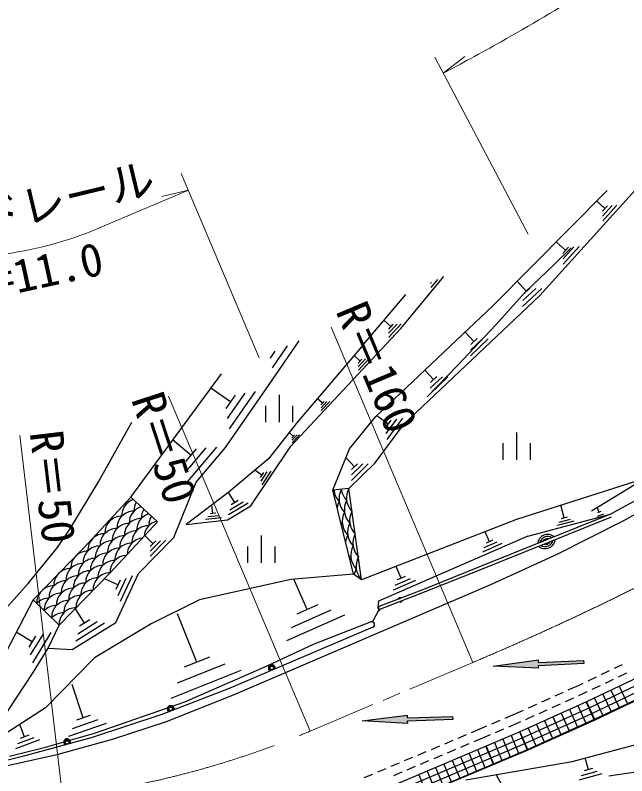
# Model space of a CAD drawing. Units: millimetres at full size, sheet at 1:1000; details may follow other scales. Extents: x 40000 to 680000, y 20000 to 380000.
# Drawn here: x 295890 to 329516, y 277630 to 319446 of the extents above; entities that cross this region are included whole.
import ezdxf
from ezdxf.enums import TextEntityAlignment as Align

# ---------------------------------------------------------------- set-up
doc = ezdxf.new("R2010")
doc.units = ezdxf.units.MM
doc.header["$LTSCALE"] = 1000
doc.linetypes.add('CHAIN', pattern=[18.5, 12, -1.5, 3.5, -1.5])
for name, color, linetype, lineweight in [('M-BGD', 7, 'Continuous', 25), ('M-BMK', 2, 'CHAIN', 13), ('M-STR-HTXT', 7, 'Continuous', 13)]:
    doc.layers.add(name, color=color, linetype=linetype, lineweight=lineweight)
doc.styles.add('ＭＳ ゴシック', font='')
doc.styles.get('ＭＳ ゴシック').set_extended_font_data('MS Gothic')

msp = doc.modelspace()

# ---------------------------------------------------------------- hatches: boundary and pattern name
at = {"layer": 'M-BGD'}
for points in [[(324676, 283550), (324669, 283700), (327167, 283815), (327160, 283965), (324662, 283850), (324655, 284000), (322168, 283660)], [(317470, 280511), (317466, 280661), (319965, 280737), (319960, 280887), (317461, 280811), (317457, 280961), (314965, 280660)]]:
    msp.add_hatch(color=256, dxfattribs=at).paths.add_polyline_path(points)

# ---------------------------------------------------------------- linework, layer by layer
for p, q in [((324725, 304023), (331699, 311735)), ((322177, 303484), (328441, 309807)), ((328314, 308819), (327869, 309219)), ((328452, 308973), (328175, 308665)), ((328189, 308405), (328712, 308987)), ((328972, 309001), (328203, 308145)), ((326150, 306522), (325647, 306974)), ((326307, 306696), (325994, 306348)), ((326009, 306054), (326600, 306712)), ((326894, 306727), (326025, 305761)), ((317090, 302228), (319449, 305075)), ((319105, 304910), (318746, 304477)), ((318726, 304691), (318779, 304755)), ((324002, 304263), (323489, 304815)), ((324849, 304418), (323788, 303430)), ((323800, 303758), (324521, 304429)), ((324193, 304441), (323811, 304085)), ((315044, 301347), (317362, 304093)), ((317267, 296979), (324725, 304023)), ((315711, 297377), (322177, 303484)), ((316536, 302324), (316156, 302679)), ((316659, 302456), (316414, 302193)), ((316422, 301966), (316885, 302464)), ((317112, 302472), (316430, 301740)), ((311049, 295750), (317090, 302228)), ((321111, 301506), (320628, 302016)), ((309817, 299087), (311501, 301539)), ((321898, 301655), (320916, 300728)), ((320925, 301034), (321593, 301664)), ((321287, 301673), (320934, 301339)), ((310840, 301260), (310016, 300060)), ((315044, 301347), (311357, 297012)), ((309917, 300594), (310184, 300983)), ((314847, 300427), (314524, 300729)), ((314952, 300539), (314743, 300315)), ((314750, 300123), (315144, 300546)), ((315336, 300553), (314756, 299931)), ((318894, 299412), (318412, 299923)), ((302248, 292948), (307227, 299734)), ((319682, 299562), (318700, 298635)), ((318709, 298940), (319376, 299571)), ((319071, 299579), (318718, 299246)), ((307448, 295682), (309817, 299087)), ((307719, 298191), (306652, 298933)), ((307562, 297265), (308533, 298660)), ((309090, 298760), (307662, 296708)), ((310394, 298578), (310394, 297078)), ((307976, 298560), (307462, 297821)), ((312783, 298114), (312517, 298363)), ((312869, 298206), (312697, 298022)), ((312703, 297864), (313027, 298212)), ((313185, 298217), (312708, 297706)), ((309644, 297978), (309644, 297078)), ((311144, 297978), (311144, 297078)), ((314272, 295615), (315711, 297377)), ((316385, 296977), (315779, 297426)), ((311357, 297012), (309813, 295063)), ((315676, 294833), (317267, 296979)), ((316540, 297186), (316229, 296767)), ((316278, 296442), (316865, 297234)), ((317189, 297283), (316326, 296118)), ((311176, 296296), (310947, 296508)), ((323444, 296509), (323444, 295009)), ((305540, 295262), (304546, 296100)), ((311249, 296375), (311102, 296217)), ((311107, 296081), (311385, 296379)), ((311521, 296384), (311111, 295945)), ((305298, 294354), (306394, 295654)), ((306957, 295702), (305346, 293790)), ((305842, 293776), (307448, 295682)), ((308841, 292467), (311049, 295750)), ((322694, 295909), (322694, 295009)), ((324194, 295909), (324194, 295009)), ((305830, 295606), (305250, 294918)), ((313346, 293337), (314272, 295615)), ((309813, 295063), (307646, 293240)), ((314548, 294625), (314078, 295110)), ((314225, 293428), (315676, 294833)), ((309455, 294166), (309067, 294427)), ((315304, 294778), (314371, 293874)), ((314375, 294168), (315010, 294783)), ((314716, 294787), (314380, 294462)), ((309545, 294300), (309365, 294031)), ((309404, 293831), (309745, 294339)), ((309945, 294378), (309443, 293631)), ((330521, 293980), (323455, 291730)), ((304604, 290736), (305842, 293776)), ((307646, 293240), (305291, 291451)), ((307956, 292650), (307622, 293207)), ((314225, 293428), (313346, 293337)), ((314493, 288720), (313346, 293337)), ((314936, 288412), (314225, 293428)), ((331400, 293539), (328616, 292008)), ((299659, 290168), (302248, 292948)), ((303712, 291585), (302248, 292948)), ((308149, 292765), (307763, 292534)), ((306761, 292056), (306709, 292522)), ((307569, 291705), (308841, 292467)), ((308697, 292627), (307625, 291985)), ((307694, 292260), (308423, 292696)), ((326071, 291807), (325887, 292504)), ((327997, 292122), (327892, 292381)), ((306473, 291879), (307081, 291947)), ((306922, 292074), (306600, 292039)), ((324069, 290806), (328616, 292008)), ((328239, 292018), (327893, 291879)), ((328083, 292156), (327910, 292087)), ((301106, 288788), (303712, 291585)), ((305291, 291451), (307569, 291705)), ((307240, 291820), (306346, 291720)), ((323455, 291730), (314936, 288412)), ((326608, 291635), (325690, 291392)), ((325798, 291578), (326422, 291743)), ((326237, 291851), (325906, 291764)), ((321965, 290500), (321726, 291049)), ((302660, 288754), (304604, 290736)), ((303463, 290399), (303017, 290835)), ((309411, 290835), (309411, 289335)), ((324069, 290806), (315863, 287234)), ((303614, 290553), (303312, 290244)), ((303314, 289973), (303886, 290555)), ((304157, 290558), (303317, 289701)), ((308661, 290235), (308661, 289335)), ((310161, 290235), (310161, 289335)), ((322639, 290393), (321585, 289934)), ((321680, 290176), (322397, 290488)), ((322155, 290583), (321775, 290418)), ((296870, 287310), (299659, 290168)), ((317111, 288495), (316831, 289139)), ((298301, 285913), (301106, 288788)), ((301414, 286064), (302660, 288754)), ((302315, 288623), (301663, 287217)), ((314493, 288720), (311045, 288429)), ((314936, 288412), (314493, 288720)), ((317334, 288592), (316888, 288398)), ((301539, 288129), (300808, 288467)), ((301656, 288382), (301422, 287875)), ((301542, 287546), (301985, 288502)), ((311045, 288429), (306015, 287301)), ((311949, 286777), (311211, 288441)), ((317902, 288368), (316665, 287829)), ((316776, 288114), (317618, 288480)), ((296870, 287310), (293780, 281356)), ((298301, 285913), (296870, 287310)), ((306015, 287301), (303372, 285977)), ((316966, 287357), (316969, 287374)), ((316967, 287338), (316966, 287357)), ((317107, 287393), (316967, 287338)), ((317086, 287414), (316969, 287368)), ((316969, 287358), (317092, 287407)), ((316969, 287374), (316978, 287394)), ((317098, 287399), (316970, 287349)), ((316974, 287379), (317074, 287419)), ((316978, 287394), (316988, 287408)), ((317063, 287424), (316979, 287391)), ((316988, 287408), (317003, 287420)), ((316990, 287405), (317045, 287427)), ((317003, 287420), (317025, 287429)), ((317025, 287429), (317044, 287430)), ((317044, 287430), (317062, 287427)), ((317062, 287427), (317081, 287418)), ((317081, 287418), (317095, 287408)), ((317095, 287408), (317107, 287393)), ((312525, 287032), (311373, 286522)), ((315863, 287234), (315828, 286891)), ((315828, 286891), (315883, 286751)), ((315839, 286914), (315892, 286774)), ((317041, 287206), (317134, 287243)), ((317049, 287196), (317041, 287206)), ((317047, 287202), (317133, 287236)), ((317058, 287189), (317049, 287196)), ((317133, 287229), (317051, 287197)), ((317055, 287192), (317133, 287223)), ((317071, 287184), (317058, 287189)), ((317130, 287215), (317063, 287189)), ((317071, 287185), (317127, 287207)), ((317083, 287182), (317071, 287184)), ((317119, 287198), (317082, 287184)), ((317096, 287182), (317083, 287182)), ((317110, 287188), (317096, 287182)), ((317120, 287196), (317110, 287188)), ((317127, 287206), (317120, 287196)), ((317133, 287218), (317127, 287206)), ((317135, 287230), (317133, 287218)), ((317134, 287243), (317135, 287230)), ((299701, 286027), (299192, 286843)), ((305880, 283879), (304815, 286530)), ((314002, 286462), (310802, 285044)), ((311088, 285783), (313264, 286747)), ((315883, 286751), (315920, 286696)), ((299012, 284565), (301414, 286064)), ((299324, 285443), (300392, 286109)), ((299984, 286203), (299419, 285851)), ((297700, 284653), (298301, 285913)), ((300799, 286015), (299230, 285035)), ((303372, 285977), (300254, 284124)), ((296813, 285001), (295950, 285532)), ((296997, 285300), (296630, 284702)), ((296732, 284273), (297426, 285402)), ((297856, 285505), (296834, 283844)), ((296877, 283313), (297700, 284653)), ((297700, 284653), (299012, 284565)), ((300254, 284124), (297560, 281372)), ((306574, 284155), (305186, 283602)), ((322168, 283660), (324655, 284000)), ((324662, 283850), (324655, 284000)), ((324662, 283850), (327160, 283965)), ((327167, 283815), (327160, 283965)), ((304816, 282739), (307437, 283784)), ((324676, 283550), (322168, 283660)), ((324669, 283700), (327167, 283815)), ((324676, 283550), (324669, 283700)), ((329268, 283738), (328817, 283524)), ((295458, 281162), (296877, 283313)), ((308300, 283414), (304445, 281876)), ((327439, 281375), (331084, 283106)), ((328546, 283395), (328094, 283181)), ((329492, 283269), (329040, 283054)), ((327100, 282709), (326873, 282601)), ((327823, 283052), (327371, 282837)), ((327586, 281057), (331238, 282792)), ((328769, 282926), (328318, 282711)), ((299627, 280810), (299019, 282658)), ((326873, 282601), (326283, 282335)), ((328047, 282582), (327595, 282368)), ((327733, 280740), (331392, 282478)), ((328647, 282336), (329119, 281343)), ((329099, 282551), (329571, 281557)), ((325279, 281884), (324823, 281679)), ((326009, 282212), (325553, 282007)), ((326587, 281902), (326131, 281697)), ((327091, 282129), (326861, 282025)), ((327324, 282239), (327091, 282129)), ((327744, 281907), (328216, 280914)), ((328196, 282122), (328668, 281128)), ((324550, 281556), (324094, 281351)), ((325858, 281574), (325402, 281369)), ((326823, 281482), (327274, 280479)), ((327279, 281687), (327730, 280684)), ((327292, 281693), (327764, 280699)), ((297560, 281372), (295380, 279959)), ((323820, 281228), (323230, 280962)), ((323772, 279725), (327439, 281375)), ((323912, 279405), (327586, 281057)), ((325128, 281246), (324672, 281041)), ((325911, 281072), (326362, 280068)), ((326367, 281277), (326818, 280274)), ((299033, 280236), (300449, 280718)), ((300002, 280938), (299252, 280682)), ((314965, 280660), (317457, 280961)), ((317470, 280511), (314965, 280660)), ((317461, 280811), (317457, 280961)), ((317461, 280811), (319960, 280887)), ((317466, 280661), (319965, 280737)), ((317470, 280511), (317466, 280661)), ((319965, 280737), (319960, 280887)), ((322538, 280667), (322078, 280472)), ((323230, 280962), (322814, 280785)), ((323669, 280589), (323439, 280486)), ((324398, 280918), (323942, 280712)), ((324052, 279084), (327733, 280740)), ((324999, 280661), (325450, 279658)), ((325455, 280867), (325906, 279863)), ((296402, 279779), (296138, 280457)), ((300895, 280498), (298813, 279789)), ((321386, 280177), (320963, 279998)), ((321802, 280354), (321386, 280177)), ((322744, 280190), (322284, 279994)), ((323439, 280486), (323020, 280307)), ((324087, 280251), (324538, 279248)), ((324543, 280456), (324994, 279453)), ((326504, 278410), (334082, 280440)), ((296637, 279871), (296167, 279687)), ((320687, 279882), (320226, 279688)), ((322008, 279876), (321589, 279698)), ((323157, 279844), (323588, 278832)), ((323617, 280040), (324048, 279028)), ((323631, 280046), (324082, 279043)), ((297217, 279616), (295913, 279107)), ((296040, 279397), (296927, 279743)), ((319950, 279571), (319489, 279377)), ((320833, 279379), (320373, 279185)), ((321589, 279698), (321110, 279496)), ((321913, 278934), (323772, 279725)), ((322050, 278612), (323912, 279405)), ((322237, 279452), (322668, 278440)), ((322697, 279648), (323128, 278636)), ((305319, 271906), (321913, 278934)), ((318475, 278950), (318015, 278755)), ((319213, 279260), (318752, 279066)), ((320096, 279069), (319635, 278874)), ((321301, 279054), (321729, 278043)), ((321761, 279249), (322190, 278237)), ((321777, 279256), (322208, 278244)), ((322186, 278289), (324052, 279084)), ((305453, 271582), (322050, 278612)), ((317738, 278639), (317277, 278445)), ((319359, 278758), (318898, 278564)), ((320380, 278664), (320807, 277657)), ((320840, 278859), (321268, 277850)), ((327406, 277962), (327229, 278614)), ((309664, 272986), (322186, 278289)), ((317001, 278328), (316540, 278134)), ((317885, 278136), (317424, 277942)), ((318622, 278447), (318161, 278253)), ((318999, 278079), (319423, 277077)), ((319459, 278274), (319884, 277270)), ((319919, 278469), (320346, 277463)), ((320657, 277407), (326504, 278410)), ((328532, 277630), (331709, 278109)), ((315527, 277707), (315066, 277512)), ((316264, 278017), (315803, 277823)), ((317147, 277825), (316687, 277631)), ((318078, 277690), (318501, 276690)), ((318538, 277885), (318962, 276884)), ((322845, 276761), (322334, 277696)), ((328142, 277730), (326887, 277390)), ((327034, 277645), (327887, 277876)), ((327632, 278023), (327180, 277900))]:
    msp.add_line(p, q, dxfattribs=at)
for points in [[(355192, 313603), (349794, 308895), (343417, 302575), (339574, 299680), (334705, 296524), (327569, 292184)], [(318547, 298473), (320234, 300202), (322307, 302430), (323930, 304228), (325517, 305738), (326461, 306654)], [(294583, 285961), (296596, 288203), (298206, 290182), (298929, 291241), (300462, 293789), (302308, 297064)], [(348443, 293327), (345059, 291143), (341610, 289068), (338076, 287117), (334520, 285238), (330930, 283420), (327292, 281693), (323631, 280046), (321777, 279256), (305186, 272230)], [(331739, 292985), (329331, 291644), (325661, 289801), (322030, 288131), (307874, 282062), (304182, 280601), (301224, 279626), (298103, 278770), (294852, 278052)], [(349049, 292409), (345641, 290209), (342159, 288115), (338599, 286149), (335026, 284261), (331414, 282433), (327754, 280694), (324072, 279038), (322206, 278243), (305580, 271274)], [(328616, 292008), (321517, 289150), (318436, 287913), (315839, 286914)], [(315892, 286774), (318491, 287773), (321573, 289011), (328672, 291869)], [(295576, 278701), (297560, 279199), (300240, 279973), (305221, 281688), (309738, 283677), (312296, 284872), (315567, 286150), (315892, 286774)], [(315558, 285806), (307656, 282437), (303944, 280996), (300129, 279733), (296284, 278692), (291987, 277631)]]:
    msp.add_lwpolyline(points, dxfattribs=at)
for centre in [(309995, 283556), (309995, 283556), (309995, 283556), (304437, 281308), (304437, 281308), (304437, 281308), (298740, 279473), (298740, 279473), (298740, 279473)]:
    msp.add_circle(centre, 100, dxfattribs=at)
for centre, radius, start, end in [((314367, 292809), 1080, 152.1473, 157.0879), ((314482, 293465), 1080, 186.4294, 223.9762), ((314774, 292866), 1080, 152.1473, 223.9762), ((314888, 293522), 1080, 187.2455, 223.9762), ((315180, 292924), 1080, 152.1462, 223.9762), ((302675, 291933), 927, 107.8436, 181.9343), ((314659, 292210), 1080, 152.1473, 172.2294), ((315066, 292268), 1080, 152.1473, 223.9762), ((302003, 291653), 927, 89.4725, 96.4019), ((302938, 292611), 927, 174.6209, 181.9343), ((303084, 291534), 927, 106.9033, 181.9343), ((303347, 292212), 927, 150.1596, 181.9343), ((301741, 290975), 927, 89.4725, 181.9343), ((302412, 291254), 927, 89.4725, 181.9343), ((303493, 291135), 927, 105.954, 181.9343), ((303756, 291813), 927, 149.322, 181.9343), ((304165, 291414), 927, 148.487, 181.9343), ((314951, 291612), 1080, 152.1473, 223.9762), ((315358, 291670), 1080, 152.1473, 223.9762), ((301069, 290695), 927, 89.4725, 93.544), ((302003, 291653), 927, 177.6559, 181.9343), ((302150, 290575), 927, 89.4725, 181.9343), ((302821, 290855), 927, 89.4725, 181.9343), ((303902, 290736), 927, 104.9951, 176.2155), ((314659, 292210), 1080, 215.6721, 223.9762), ((314837, 290956), 1080, 152.1473, 157.9129), ((315243, 291014), 1080, 152.1473, 223.9762), ((301478, 290296), 927, 89.4725, 181.9343), ((302559, 290176), 927, 89.4725, 181.9343), ((303230, 290456), 927, 89.4725, 181.9343), ((300806, 290016), 927, 89.4725, 181.9343), ((301887, 289897), 927, 89.4725, 181.9343), ((302967, 289777), 927, 94.9038, 179.1539), ((315129, 290358), 1080, 152.1473, 173.5948), ((315535, 290415), 1080, 152.1473, 223.9762), ((325166, 290332), 567, 50.0018, 173.8568), ((325023, 290687), 567, 230.0018, 353.8568), ((325166, 290332), 453, 57.9612, 165.8974), ((325166, 290332), 340, 73.5866, 150.2721), ((300543, 289338), 927, 89.4725, 181.9343), ((301215, 289617), 927, 89.4725, 181.9343), ((302296, 289498), 927, 89.4725, 181.9343), ((315421, 289760), 1080, 152.1473, 223.9762), ((325023, 290687), 453, 237.9612, 345.8974), ((325023, 290687), 340, 253.5866, 330.2721), ((299871, 289058), 927, 89.4725, 135.7034), ((300952, 288939), 927, 89.4725, 181.9343), ((301624, 289218), 927, 89.4725, 181.9343), ((299871, 289058), 927, 135.7034, 181.9343), ((300280, 288659), 927, 89.4725, 181.9343), ((301361, 288540), 927, 89.4725, 181.9343), ((302033, 288819), 927, 92.1235, 181.9332), ((315129, 290358), 1080, 214.3067, 223.9762), ((315307, 289104), 1080, 152.1473, 158.7546), ((315713, 289161), 1080, 152.1473, 223.9759), ((298936, 288100), 927, 89.4725, 135.7034), ((299608, 288380), 927, 89.4725, 181.9343), ((300689, 288260), 927, 89.4725, 181.9343), ((315599, 288505), 1080, 152.1473, 170.1274), ((298936, 288100), 927, 135.7034, 181.9343), ((299345, 287701), 927, 89.4725, 181.9343), ((300017, 287981), 927, 89.4725, 181.9343), ((301098, 287861), 927, 89.4721, 181.9343), ((298673, 287422), 927, 89.4725, 181.9343), ((299754, 287302), 927, 89.4725, 181.9343), ((300426, 287582), 927, 89.4725, 181.9343), ((298001, 287142), 927, 135.7034, 181.9343), ((298001, 287142), 927, 89.4725, 135.7034), ((299082, 287022), 927, 89.4725, 181.9343), ((300163, 286903), 927, 89.4725, 181.9343), ((297738, 286463), 927, 89.4725, 135.7034), ((298410, 286743), 927, 89.4725, 181.9343), ((299491, 286623), 927, 89.4725, 181.9343), ((298147, 286064), 927, 89.4725, 135.7034), ((298819, 286344), 927, 89.4725, 181.9343), ((299228, 285945), 927, 89.4725, 181.9331), ((298556, 285665), 927, 89.4725, 135.7034), ((315499, 285944), 150, 293.0958, 113.0958), ((309995, 283556), 188, 346.2259, 239.9657), ((309995, 283556), 150, 334.5054, 251.6862), ((309995, 283556), 112, 293.0959, 293.0958), ((304437, 281308), 188, 344.3427, 238.0825), ((304437, 281308), 150, 332.6222, 249.803), ((304437, 281308), 112, 291.21265, 291.21255), ((298740, 279473), 188, 338.2762, 232.016), ((298740, 279473), 150, 326.5557, 243.7365), ((298740, 279473), 112, 285.14615, 285.14606)]:
    msp.add_arc(centre, radius, start, end, dxfattribs=at)
at = {"layer": 'M-BMK'}
for p, q in [((317588, 282399), (321051, 283862)), ((316114, 281777), (317035, 282166)), ((312099, 280080), (315561, 281543))]:
    msp.add_line(p, q, dxfattribs=at)
for centre, radius, start, end in [((258787, 431250), 160000, 292.90149, 298.55978), ((292641, 326139), 50000, 276.7209, 292.9015)]:
    msp.add_arc(centre, radius, start, end, dxfattribs=at)
at = {"layer": 'M-STR-HTXT'}
for p, q in [((318955, 317141), (324085, 307411)), ((319421, 316257), (320609, 317178)), ((309304, 300611), (305023, 310744)), ((300424, 307716), (305412, 309823)), ((305412, 309823), (303948, 309487)), ((321051, 283862), (313268, 302286)), ((312099, 280080), (304316, 298504)), ((298493, 276483), (296152, 296345))]:
    msp.add_line(p, q, dxfattribs=at)
for centre, radius, start, end in [((258787, 431250), 130000, 299.39829, 304.21808), ((258787, 431250), 130000, 298.55978, 299.39829), ((258787, 431250), 130000, 297.80187, 298.55978), ((292641, 326139), 20000, 276.7209, 292.9015)]:
    msp.add_arc(centre, radius, start, end, dxfattribs=at)

# ---------------------------------------------------------------- texts
at = {"layer": 'M-BGD', "style": 'ＭＳ ゴシック'}
for s, rotation, p in [('R＝160', 292.901, (314435, 299524)), ('R＝50', 288.047, (302695, 295208)), ('R＝50', 276.721, (296505, 293348))]:
    msp.add_text(s, height=1833, rotation=rotation, dxfattribs=at).set_placement(p, align=Align.BOTTOM_CENTER)
at = {"layer": 'M-STR-HTXT', "style": 'ＭＳ ゴシック'}
msp.add_text('ガードレール', height=1833, rotation=13.553, dxfattribs=at).set_placement((296540, 307377), align=Align.BOTTOM_CENTER)
msp.add_text('L=11.0', height=1833, rotation=12.352, dxfattribs=at).set_placement((296823, 306208), align=Align.TOP_CENTER)

doc.saveas('drawing.dxf')
